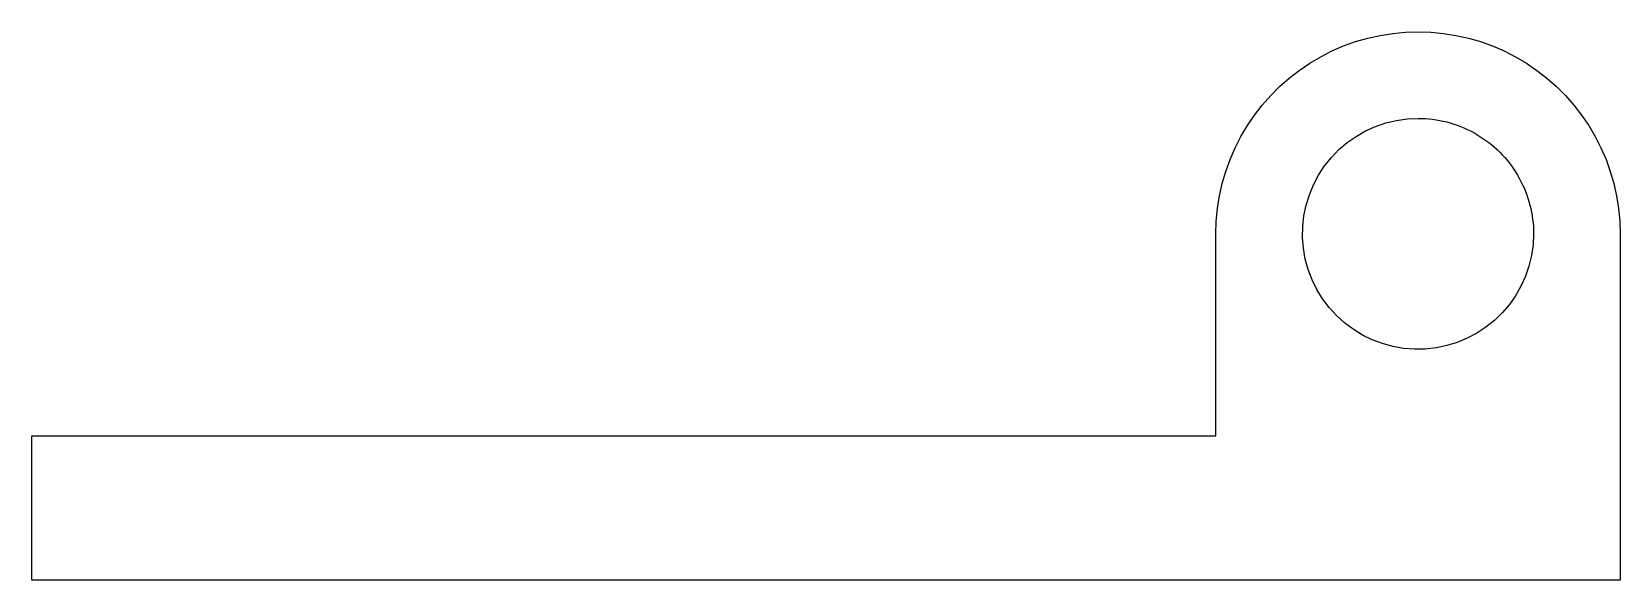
# Model space of a CAD drawing. Header units: metres. Extents: x -40 to 15, y 0 to 19.
import ezdxf

# ---------------------------------------------------------------- set-up
doc = ezdxf.new("R2010")
doc.units = ezdxf.units.M

msp = doc.modelspace()

# ---------------------------------------------------------------- linework, layer by layer
for points in [[(1, 12), (1.014, 12.44), (1.055, 12.877), (1.124, 13.312), (1.22, 13.741), (1.343, 14.163), (1.492, 14.577), (1.666, 14.98), (1.866, 15.372), (2.09, 15.751), (2.337, 16.114), (2.606, 16.462), (2.897, 16.792), (3.208, 17.103), (3.538, 17.394), (3.886, 17.663), (4.249, 17.91), (4.628, 18.134), (5.02, 18.334), (5.423, 18.508), (5.837, 18.657), (6.259, 18.78), (6.688, 18.876), (7.123, 18.945), (7.56, 18.986), (8, 19), (8.44, 18.986), (8.877, 18.945), (9.312, 18.876), (9.741, 18.78), (10.163, 18.657), (10.577, 18.508), (10.98, 18.334), (11.372, 18.134), (11.751, 17.91), (12.114, 17.663), (12.462, 17.394), (12.792, 17.103), (13.103, 16.792), (13.394, 16.462), (13.663, 16.114), (13.91, 15.751), (14.134, 15.372), (14.334, 14.98), (14.508, 14.577), (14.657, 14.163), (14.78, 13.741), (14.876, 13.312), (14.945, 12.877), (14.986, 12.44), (15, 12)], [(12, 12), (11.982, 11.624), (11.929, 11.25), (11.841, 10.884), (11.719, 10.528), (11.564, 10.184), (11.377, 9.857), (11.161, 9.548), (10.916, 9.262), (10.645, 9), (10.351, 8.764), (10.036, 8.557), (9.703, 8.381), (9.355, 8.236), (8.995, 8.126), (8.626, 8.049), (8.251, 8.008), (7.874, 8.002), (7.499, 8.032), (7.127, 8.096), (6.764, 8.196), (6.411, 8.329), (6.073, 8.495), (5.752, 8.692), (5.45, 8.918), (5.172, 9.172), (4.918, 9.45), (4.692, 9.752), (4.495, 10.073), (4.329, 10.411), (4.196, 10.764), (4.096, 11.127), (4.032, 11.499), (4.002, 11.874), (4.008, 12.251), (4.049, 12.626), (4.126, 12.995), (4.236, 13.355), (4.381, 13.703), (4.557, 14.036), (4.764, 14.351), (5, 14.645), (5.262, 14.916), (5.548, 15.161), (5.857, 15.377), (6.184, 15.564), (6.528, 15.719), (6.884, 15.841), (7.25, 15.929), (7.624, 15.982), (8, 16)], [(8, 16), (8.126, 15.998), (8.251, 15.992), (8.376, 15.982), (8.501, 15.968), (8.626, 15.951), (8.75, 15.929), (8.873, 15.904), (8.995, 15.874), (9.116, 15.841), (9.236, 15.804), (9.355, 15.764), (9.472, 15.719), (9.589, 15.671), (9.703, 15.619), (9.816, 15.564), (9.927, 15.505), (10.036, 15.443), (10.143, 15.377), (10.248, 15.308), (10.351, 15.236), (10.452, 15.161), (10.55, 15.082), (10.645, 15), (10.738, 14.916), (10.828, 14.828), (10.916, 14.738), (11, 14.645), (11.082, 14.55), (11.161, 14.452), (11.236, 14.351), (11.308, 14.248), (11.377, 14.143), (11.443, 14.036), (11.505, 13.927), (11.564, 13.816), (11.619, 13.703), (11.671, 13.589), (11.719, 13.472), (11.764, 13.355), (11.804, 13.236), (11.841, 13.116), (11.874, 12.995), (11.904, 12.873), (11.929, 12.75), (11.951, 12.626), (11.968, 12.501), (11.982, 12.376), (11.992, 12.251), (11.998, 12.126), (12, 12)], [(1, 5), (1, 5.14), (1, 5.28), (1, 5.42), (1, 5.56), (1, 5.7), (1, 5.84), (1, 5.98), (1, 6.12), (1, 6.26), (1, 6.4), (1, 6.54), (1, 6.68), (1, 6.82), (1, 6.96), (1, 7.1), (1, 7.24), (1, 7.38), (1, 7.52), (1, 7.66), (1, 7.8), (1, 7.94), (1, 8.08), (1, 8.22), (1, 8.36), (1, 8.5), (1, 8.64), (1, 8.78), (1, 8.92), (1, 9.06), (1, 9.2), (1, 9.34), (1, 9.48), (1, 9.62), (1, 9.76), (1, 9.9), (1, 10.04), (1, 10.18), (1, 10.32), (1, 10.46), (1, 10.6), (1, 10.74), (1, 10.88), (1, 11.02), (1, 11.16), (1, 11.3), (1, 11.44), (1, 11.58), (1, 11.72), (1, 11.86), (1, 12)], [(1, 5), (1, 5.14), (1, 5.28), (1, 5.42), (1, 5.56), (1, 5.7), (1, 5.84), (1, 5.98), (1, 6.12), (1, 6.26), (1, 6.4), (1, 6.54), (1, 6.68), (1, 6.82), (1, 6.96), (1, 7.1), (1, 7.24), (1, 7.38), (1, 7.52), (1, 7.66), (1, 7.8), (1, 7.94), (1, 8.08), (1, 8.22), (1, 8.36), (1, 8.5), (1, 8.64), (1, 8.78), (1, 8.92), (1, 9.06), (1, 9.2), (1, 9.34), (1, 9.48), (1, 9.62), (1, 9.76), (1, 9.9), (1, 10.04), (1, 10.18), (1, 10.32), (1, 10.46), (1, 10.6), (1, 10.74), (1, 10.88), (1, 11.02), (1, 11.16), (1, 11.3), (1, 11.44), (1, 11.58), (1, 11.72), (1, 11.86), (1, 12)], [(15, 12), (15, 11.76), (15, 11.52), (15, 11.28), (15, 11.04), (15, 10.8), (15, 10.56), (15, 10.32), (15, 10.08), (15, 9.84), (15, 9.6), (15, 9.36), (15, 9.12), (15, 8.88), (15, 8.64), (15, 8.4), (15, 8.16), (15, 7.92), (15, 7.68), (15, 7.44), (15, 7.2), (15, 6.96), (15, 6.72), (15, 6.48), (15, 6.24), (15, 6), (15, 5.76), (15, 5.52), (15, 5.28), (15, 5.04), (15, 4.8), (15, 4.56), (15, 4.32), (15, 4.08), (15, 3.84), (15, 3.6), (15, 3.36), (15, 3.12), (15, 2.88), (15, 2.64), (15, 2.4), (15, 2.16), (15, 1.92), (15, 1.68), (15, 1.44), (15, 1.2), (15, 0.96), (15, 0.72), (15, 0.48), (15, 0.24), (15, 0)], [(-40, 0), (-40, 0.1), (-40, 0.2), (-40, 0.3), (-40, 0.4), (-40, 0.5), (-40, 0.6), (-40, 0.7), (-40, 0.8), (-40, 0.9), (-40, 1), (-40, 1.1), (-40, 1.2), (-40, 1.3), (-40, 1.4), (-40, 1.5), (-40, 1.6), (-40, 1.7), (-40, 1.8), (-40, 1.9), (-40, 2), (-40, 2.1), (-40, 2.2), (-40, 2.3), (-40, 2.4), (-40, 2.5), (-40, 2.6), (-40, 2.7), (-40, 2.8), (-40, 2.9), (-40, 3), (-40, 3.1), (-40, 3.2), (-40, 3.3), (-40, 3.4), (-40, 3.5), (-40, 3.6), (-40, 3.7), (-40, 3.8), (-40, 3.9), (-40, 4), (-40, 4.1), (-40, 4.2), (-40, 4.3), (-40, 4.4), (-40, 4.5), (-40, 4.6), (-40, 4.7), (-40, 4.8), (-40, 4.9), (-40, 5)], [(-40, 5), (-39.18, 5), (-38.36, 5), (-37.54, 5), (-36.72, 5), (-35.9, 5), (-35.08, 5), (-34.26, 5), (-33.44, 5), (-32.62, 5), (-31.8, 5), (-30.98, 5), (-30.16, 5), (-29.34, 5), (-28.52, 5), (-27.7, 5), (-26.88, 5), (-26.06, 5), (-25.24, 5), (-24.42, 5), (-23.6, 5), (-22.78, 5), (-21.96, 5), (-21.14, 5), (-20.32, 5), (-19.5, 5), (-18.68, 5), (-17.86, 5), (-17.04, 5), (-16.22, 5), (-15.4, 5), (-14.58, 5), (-13.76, 5), (-12.94, 5), (-12.12, 5), (-11.3, 5), (-10.48, 5), (-9.66, 5), (-8.84, 5), (-8.02, 5), (-7.2, 5), (-6.38, 5), (-5.56, 5), (-4.74, 5), (-3.92, 5), (-3.1, 5), (-2.28, 5), (-1.46, 5), (-0.64, 5), (0.18, 5), (1, 5)], [(-20, 5), (-19.58, 5), (-19.16, 5), (-18.74, 5), (-18.32, 5), (-17.9, 5), (-17.48, 5), (-17.06, 5), (-16.64, 5), (-16.22, 5), (-15.8, 5), (-15.38, 5), (-14.96, 5), (-14.54, 5), (-14.12, 5), (-13.7, 5), (-13.28, 5), (-12.86, 5), (-12.44, 5), (-12.02, 5), (-11.6, 5), (-11.18, 5), (-10.76, 5), (-10.34, 5), (-9.92, 5), (-9.5, 5), (-9.08, 5), (-8.66, 5), (-8.24, 5), (-7.82, 5), (-7.4, 5), (-6.98, 5), (-6.56, 5), (-6.14, 5), (-5.72, 5), (-5.3, 5), (-4.88, 5), (-4.46, 5), (-4.04, 5), (-3.62, 5), (-3.2, 5), (-2.78, 5), (-2.36, 5), (-1.94, 5), (-1.52, 5), (-1.1, 5), (-0.68, 5), (-0.26, 5), (0.16, 5), (0.58, 5), (1, 5)], [(15, 0), (13.9, 0), (12.8, 0), (11.7, 0), (10.6, 0), (9.5, 0), (8.4, 0), (7.3, 0), (6.2, 0), (5.1, 0), (4, 0), (2.9, 0), (1.8, 0), (0.7, 0), (-0.4, 0), (-1.5, 0), (-2.6, 0), (-3.7, 0), (-4.8, 0), (-5.9, 0), (-7, 0), (-8.1, 0), (-9.2, 0), (-10.3, 0), (-11.4, 0), (-12.5, 0), (-13.6, 0), (-14.7, 0), (-15.8, 0), (-16.9, 0), (-18, 0), (-19.1, 0), (-20.2, 0), (-21.3, 0), (-22.4, 0), (-23.5, 0), (-24.6, 0), (-25.7, 0), (-26.8, 0), (-27.9, 0), (-29, 0), (-30.1, 0), (-31.2, 0), (-32.3, 0), (-33.4, 0), (-34.5, 0), (-35.6, 0), (-36.7, 0), (-37.8, 0), (-38.9, 0), (-40, 0)]]:
    msp.add_lwpolyline(points)

doc.saveas('drawing.dxf')
